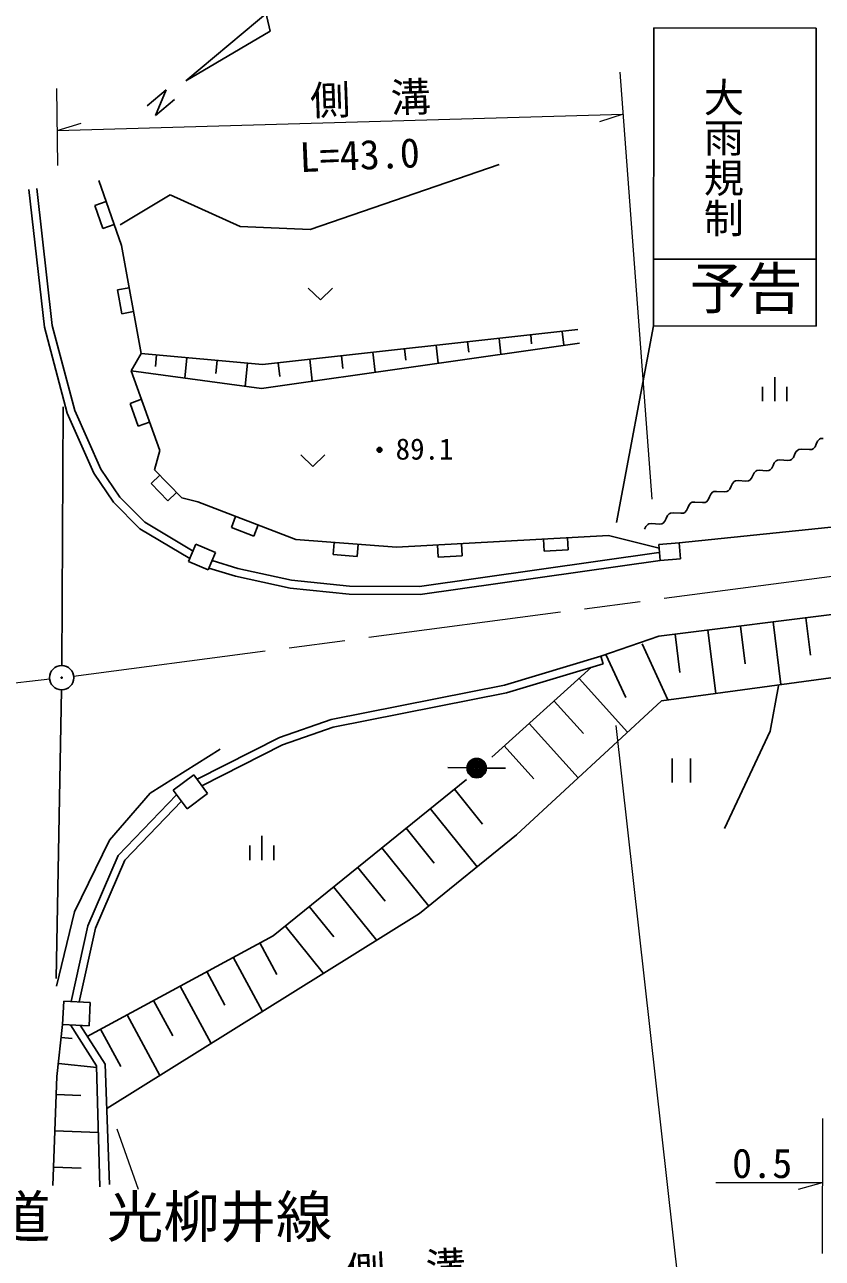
# Model space of a CAD drawing. Units: millimetres, scale not verified. Extents: x 40000 to 680000, y 20000 to 380000.
# Drawn here: x 304115 to 353661, y 242243 to 318822 of the extents above; entities that cross this region are included whole.
import ezdxf
from ezdxf.enums import TextEntityAlignment as Align

# ---------------------------------------------------------------- set-up
doc = ezdxf.new("R2010")
doc.units = ezdxf.units.MM
doc.header["$LTSCALE"] = 1000
doc.linetypes.add('CHAIN', pattern=[18.5, 12, -1.5, 3.5, -1.5])
for name, color, linetype, lineweight in [('M-BGD', 7, 'Continuous', 25), ('M-BMK', 2, 'CHAIN', 13), ('M-BMK-OTRS', 5, 'Continuous', 25), ('M-BMK-SRVR', 3, 'Continuous', 25), ('M-STR-HTXT', 7, 'Continuous', 13), ('M-STR-STRC', 7, 'Continuous', 25)]:
    doc.layers.add(name, color=color, linetype=linetype, lineweight=lineweight)
doc.layers.add('M-BMK-HTXT', color=7, linetype='Continuous')
doc.styles.add('@ＭＳ ゴシック', font='')
doc.styles.add('ＭＳ ゴシック', font='')
doc.styles.get('@ＭＳ ゴシック').set_extended_font_data('@MS Gothic')
doc.styles.get('ＭＳ ゴシック').set_extended_font_data('MS Gothic')

msp = doc.modelspace()

# ---------------------------------------------------------------- linework, layer by layer
at = {"layer": 'M-BGD'}
for p, q in [((321852, 306104), (333597, 310152)), ((305833, 300147), (304876, 308647)), ((310131, 305108), (308727, 309155)), ((305340, 300054), (304379, 308591)), ((310050, 306407), (313151, 308253)), ((313151, 308253), (317501, 306284)), ((309183, 307840), (308475, 307594)), ((308475, 307594), (308966, 306177)), ((308966, 306177), (309675, 306423)), ((317501, 306284), (321852, 306104)), ((311360, 298402), (310131, 305108)), ((310610, 302493), (309873, 302358)), ((309873, 302358), (310143, 300882)), ((321734, 302469), (322484, 301749)), ((322484, 301749), (323234, 302468)), ((310143, 300882), (310881, 301017)), ((306764, 294704), (305340, 300054)), ((307237, 294870), (305833, 300147)), ((318890, 297730), (338484, 299890)), ((335545, 299566), (335606, 299011)), ((337505, 299782), (337600, 298920)), ((338582, 299060), (318828, 296236)), ((327707, 298702), (327785, 297995)), ((329667, 298918), (329790, 297803)), ((331626, 299134), (331696, 298503)), ((333586, 299350), (333695, 298361)), ((310739, 297333), (311360, 298402)), ((311360, 298402), (318890, 297730)), ((312301, 298318), (312238, 297609)), ((314184, 298150), (314070, 296881)), ((316066, 297982), (315993, 297169)), ((321829, 298054), (321980, 296687)), ((323788, 298270), (323875, 297488)), ((325748, 298486), (325885, 297245)), ((312501, 292388), (310739, 297333)), ((318828, 296236), (310739, 297333)), ((317948, 297814), (317820, 296373)), ((319869, 297838), (319964, 296980)), ((350705, 296946), (350704, 295446)), ((349954, 296346), (349954, 295446)), ((351454, 296346), (351454, 295446)), ((308849, 291229), (307237, 294870)), ((311368, 295567), (310662, 295315)), ((310662, 295315), (311165, 293902)), ((308409, 290986), (306764, 294704)), ((311165, 293902), (311872, 294154)), ((353205, 292616), (353097, 292495)), ((353286, 292790), (353205, 292616)), ((353367, 292964), (353286, 292790)), ((353475, 293084), (353367, 292964)), ((353555, 293124), (353475, 293084)), ((353716, 293137), (353555, 293124)), ((312187, 291185), (312501, 292388)), ((321264, 292118), (322014, 291397)), ((322014, 291397), (322764, 292117)), ((350867, 291792), (350787, 291752)), ((351028, 291805), (350867, 291792)), ((351511, 291776), (351028, 291805)), ((351672, 291789), (351511, 291776)), ((351753, 291829), (351672, 291789)), ((351861, 291949), (351753, 291829)), ((351942, 292124), (351861, 291949)), ((352023, 292298), (351942, 292124)), ((352131, 292418), (352023, 292298)), ((352211, 292458), (352131, 292418)), ((352372, 292471), (352211, 292458)), ((352855, 292442), (352372, 292471)), ((353016, 292455), (352855, 292442)), ((353097, 292495), (353016, 292455)), ((310021, 289493), (308849, 291229)), ((313874, 289450), (312187, 291185)), ((349520, 291111), (349419, 290998)), ((349595, 291148), (349520, 291111)), ((349745, 291160), (349595, 291148)), ((350196, 291133), (349745, 291160)), ((350346, 291145), (350196, 291133)), ((350421, 291183), (350346, 291145)), ((350522, 291295), (350421, 291183)), ((350598, 291458), (350522, 291295)), ((350679, 291632), (350598, 291458)), ((350787, 291752), (350679, 291632)), ((309634, 289173), (308409, 290986)), ((312508, 290855), (311970, 290332)), ((311970, 290332), (313016, 289257)), ((348080, 290344), (347999, 290170)), ((348188, 290464), (348080, 290344)), ((348269, 290504), (348188, 290464)), ((348430, 290517), (348269, 290504)), ((348913, 290489), (348430, 290517)), ((349074, 290501), (348913, 290489)), ((349154, 290541), (349074, 290501)), ((349262, 290662), (349154, 290541)), ((349343, 290836), (349262, 290662)), ((349419, 290998), (349343, 290836)), ((311580, 287933), (310021, 289493)), ((313016, 289257), (313554, 289780)), ((346655, 289504), (346574, 289330)), ((346736, 289678), (346655, 289504)), ((346844, 289798), (346736, 289678)), ((346925, 289838), (346844, 289798)), ((347086, 289851), (346925, 289838)), ((347569, 289823), (347086, 289851)), ((347730, 289835), (347569, 289823)), ((347810, 289875), (347730, 289835)), ((347918, 289996), (347810, 289875)), ((347999, 290170), (347918, 289996)), ((311270, 287535), (309634, 289173)), ((314874, 289199), (313874, 289450)), ((320967, 286868), (314874, 289199)), ((344767, 286649), (367304, 289010)), ((345311, 288838), (345230, 288664)), ((345392, 289012), (345311, 288838)), ((345500, 289132), (345392, 289012)), ((345581, 289172), (345500, 289132)), ((345742, 289185), (345581, 289172)), ((346225, 289156), (345742, 289185)), ((346386, 289169), (346225, 289156)), ((346466, 289209), (346386, 289169)), ((346574, 289330), (346466, 289209)), ((317220, 288302), (316952, 287601)), ((343886, 287998), (343778, 287877)), ((343967, 288172), (343886, 287998)), ((344048, 288346), (343967, 288172)), ((344156, 288466), (344048, 288346)), ((344237, 288506), (344156, 288466)), ((344398, 288519), (344237, 288506)), ((344881, 288490), (344398, 288519)), ((345042, 288503), (344881, 288490)), ((345122, 288543), (345042, 288503)), ((345230, 288664), (345122, 288543)), ((314373, 285686), (311270, 287535)), ((314571, 286150), (311580, 287933)), ((316952, 287601), (318353, 287065)), ((318353, 287065), (318621, 287766)), ((342704, 287680), (342623, 287506)), ((342812, 287800), (342704, 287680)), ((342893, 287840), (342812, 287800)), ((343054, 287853), (342893, 287840)), ((343537, 287824), (343054, 287853)), ((343698, 287837), (343537, 287824)), ((343778, 287877), (343698, 287837)), ((314294, 285501), (314749, 286567)), ((314749, 286567), (315969, 286047)), ((327201, 286381), (320967, 286868)), ((323336, 286683), (323278, 285936)), ((324773, 285819), (324832, 286566)), ((340379, 287120), (327201, 286381)), ((329747, 286524), (329789, 285775)), ((331286, 285859), (331244, 286608)), ((336336, 286893), (336378, 286144)), ((337875, 286228), (337833, 286977)), ((343518, 286329), (340379, 287120)), ((343500, 286547), (344767, 286649)), ((343580, 285553), (343500, 286547)), ((344767, 286649), (344847, 285655)), ((315969, 286047), (315514, 284981)), ((323278, 285936), (324773, 285819)), ((343510, 286048), (328641, 283956)), ((329789, 285775), (331286, 285859)), ((336378, 286144), (337875, 286228)), ((344847, 285655), (343580, 285553)), ((315514, 284981), (314294, 285501)), ((317219, 284582), (315563, 285095)), ((317347, 285066), (315760, 285557)), ((320683, 284330), (317347, 285066)), ((343580, 285553), (328676, 283455)), ((320604, 283836), (317219, 284582)), ((324292, 283968), (320683, 284330)), ((324266, 283468), (320604, 283836)), ((328676, 283455), (324266, 283468)), ((328641, 283956), (324292, 283968)), ((343506, 280863), (365812, 283642)), ((352631, 282000), (352921, 279680)), ((346548, 281242), (347038, 277308)), ((348576, 281494), (348868, 279148)), ((350604, 281747), (351088, 277858)), ((339898, 279625), (343506, 280863)), ((342460, 280379), (344066, 276904)), ((344520, 280989), (344816, 278615)), ((333928, 277823), (339898, 279625)), ((340042, 279146), (339898, 279625)), ((340218, 279735), (341458, 277053)), ((367565, 280098), (343666, 276849)), ((339321, 278929), (333134, 273351)), ((334049, 277337), (340042, 279146)), ((338548, 278232), (341554, 274897)), ((323148, 275690), (333928, 277823)), ((323279, 275207), (334049, 277337)), ((350413, 274957), (350936, 277788)), ((343666, 276849), (334670, 268529)), ((337001, 276837), (338816, 274824)), ((319944, 274578), (323148, 275690)), ((320140, 274117), (323279, 275207)), ((335454, 275443), (338496, 272068)), ((347579, 268923), (350413, 274957)), ((314822, 271984), (319944, 274578)), ((311903, 271126), (316251, 273859)), ((315126, 271577), (320140, 274117)), ((333908, 274048), (335744, 272012)), ((331590, 272682), (330390, 272702)), ((332790, 272671), (333990, 272671)), ((344334, 273272), (344333, 271772)), ((345473, 271771), (345474, 273271)), ((313340, 271304), (314615, 272259)), ((314615, 272259), (315479, 271107)), ((319540, 262270), (331556, 271975)), ((309387, 268197), (311903, 271126)), ((314204, 270151), (313340, 271304)), ((315479, 271107), (314204, 270151)), ((330805, 271369), (332554, 269203)), ((309921, 267245), (313551, 271022)), ((313855, 270616), (310344, 266964)), ((329303, 270156), (332221, 266543)), ((327801, 268942), (329553, 266773)), ((307207, 263743), (309387, 268197)), ((318852, 268463), (318851, 266963)), ((334670, 268529), (328647, 263643)), ((318101, 267863), (318101, 266963)), ((319601, 267863), (319601, 266963)), ((326299, 267729), (329222, 264110)), ((309921, 267245), (308035, 262890)), ((310344, 266964), (308513, 262735)), ((324797, 266516), (326497, 264412)), ((323295, 265303), (325979, 261980)), ((306082, 259129), (307207, 263743)), ((328647, 263643), (309221, 251536)), ((321793, 264090), (323314, 262207)), ((307001, 258183), (308035, 262890)), ((308513, 262735), (307507, 258159)), ((320291, 262876), (322677, 259922)), ((308007, 256022), (319540, 262270)), ((318716, 261824), (319778, 259864)), ((317069, 260931), (318893, 257564)), ((315421, 260039), (316548, 257958)), ((313773, 259146), (315706, 255578)), ((306471, 256764), (306540, 258205)), ((306540, 258205), (308181, 258126)), ((308181, 258126), (308112, 256685)), ((312126, 258254), (313318, 256052)), ((310478, 257361), (312520, 253592)), ((306471, 256764), (306119, 253537)), ((308112, 256685), (306471, 256764)), ((306953, 256741), (308586, 254195)), ((307562, 256711), (309123, 254293)), ((306383, 255957), (307075, 255882)), ((308831, 256469), (310088, 254147)), ((306207, 254344), (308588, 254084)), ((309123, 254293), (309388, 246822)), ((306119, 253537), (305872, 246774)), ((308586, 254195), (308778, 246675)), ((306078, 252410), (307611, 252354)), ((305996, 250156), (308691, 250057)), ((305913, 247901), (307615, 247839))]:
    msp.add_line(p, q, dxfattribs=at)
for centre, radius in [((326154, 292432), 150), ((326154, 292432), 90), ((326154, 292432), 30), ((332190, 272672), 600), ((332190, 272672), 528), ((332190, 272672), 456), ((332190, 272672), 384), ((332190, 272672), 312), ((332190, 272672), 240), ((332190, 272672), 168), ((332190, 272672), 96), ((332190, 272672), 24)]:
    msp.add_circle(centre, radius, dxfattribs=at)
at = {"layer": 'M-BMK'}
for p, q in [((307157, 278385), (363364, 285783)), ((305668, 278202), (281064, 275388))]:
    msp.add_line(p, q, dxfattribs=at)
at = {"layer": 'M-BMK-OTRS'}
for p, q in [((306418, 279037), (306510, 295092)), ((306068, 259618), (306399, 277537))]:
    msp.add_line(p, q, dxfattribs=at)
at = {"layer": 'M-BMK-SRVR'}
for p, q in [((314133, 315338), (333291, 331399)), ((319374, 318426), (318855, 320601)), ((314133, 315338), (319374, 318426)), ((312905, 314784), (311723, 313782)), ((312234, 313176), (312905, 314784)), ((313416, 314167), (312234, 313176))]:
    msp.add_line(p, q, dxfattribs=at)
for radius in [750, 30]:
    msp.add_circle((306413, 278287), radius, dxfattribs=at)
at = {"layer": 'M-STR-HTXT'}
for p, q in [((343100, 289372), (341102, 315873)), ((306091, 314851), (306164, 310087)), ((306131, 312246), (341298, 313265)), ((341298, 313265), (339818, 312781)), ((306131, 312246), (307617, 312715)), ((344777, 240231), (340849, 275322)), ((353662, 250931), (353658, 242546)), ((309830, 250279), (311162, 246544)), ((353660, 246929), (347038, 246932)), ((353660, 246929), (352160, 246509))]:
    msp.add_line(p, q, dxfattribs=at)
at = {"layer": 'M-STR-STRC'}
for p, q in [((343182, 300118), (343190, 318618)), ((343190, 318618), (353285, 318613)), ((353277, 300114), (353285, 318613)), ((343184, 304266), (353278, 304261)), ((340869, 287911), (343182, 300118)), ((343182, 300118), (353277, 300114))]:
    msp.add_line(p, q, dxfattribs=at)

# ---------------------------------------------------------------- texts
at = {"layer": 'M-BGD', "style": 'ＭＳ ゴシック'}
msp.add_text('89.1', height=1320, rotation=359.975, dxfattribs=at).set_placement((327156, 291428), align=Align.BOTTOM_LEFT)
at = {"layer": 'M-BMK-HTXT', "style": 'ＭＳ ゴシック'}
msp.add_text('主要地方道\u3000光柳井線', height=2566, rotation=359.975, dxfattribs=at).set_placement((288222, 242785), align=Align.BOTTOM_LEFT)
at = {"layer": 'M-STR-HTXT', "style": 'ＭＳ ゴシック'}
for s, rotation, p in [('側\u3000溝', 2.075, (321898, 312633)), ('L=43.0', 2.375, (321243, 309117)), ('0.5', 359.975, (348052, 246680)), ('側\u3000溝', 2.775, (324101, 239949))]:
    msp.add_text(s, height=1833, rotation=rotation, dxfattribs=at).set_placement(p, align=Align.BOTTOM_LEFT)
at = {"layer": 'M-STR-STRC'}
for s, height, rotation, style, p in [('大雨規制', 1833, 269.975, '@ＭＳ ゴシック', (346047, 315579)), ('予告', 2566, 359.975, 'ＭＳ ゴシック', (345416, 300403))]:
    msp.add_text(s, height=height, rotation=rotation, dxfattribs=dict(at, style=style)).set_placement(p, align=Align.BOTTOM_LEFT)

doc.saveas('drawing.dxf')
